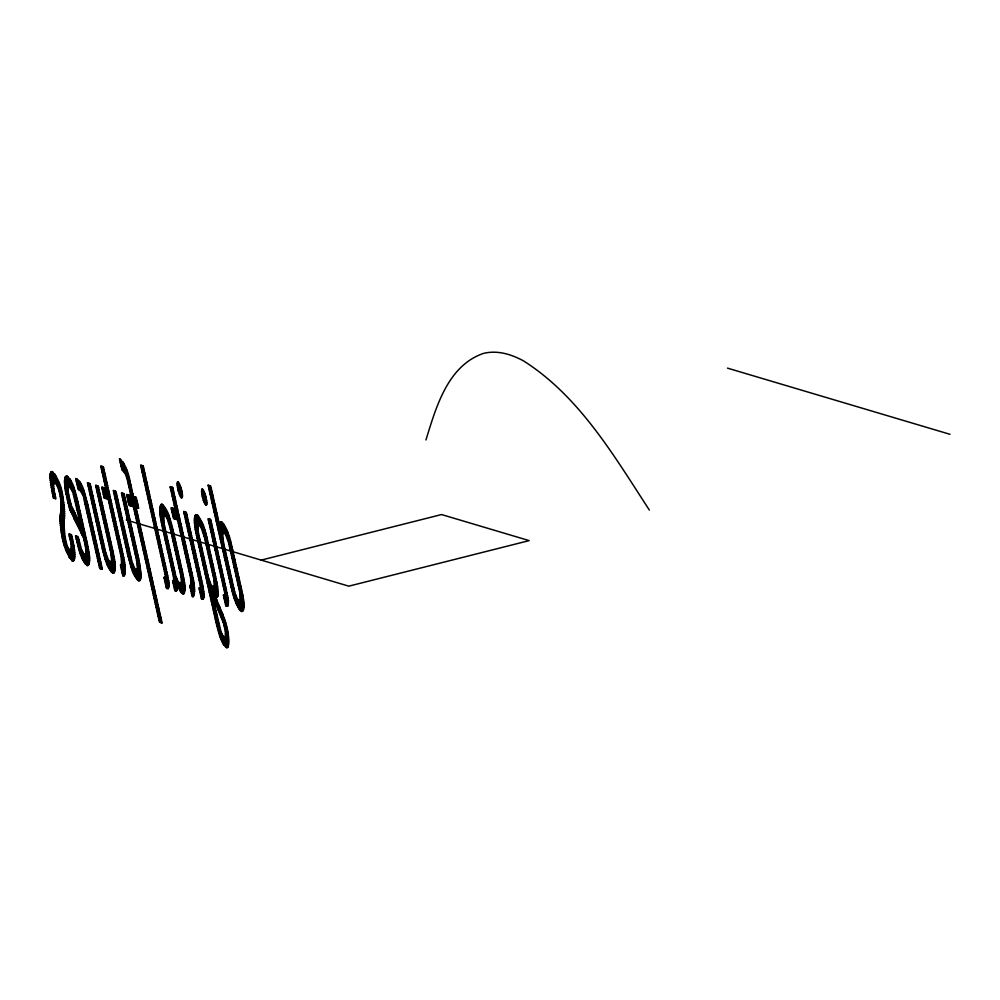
<?xml version="1.0" encoding="UTF-8"?>
<svg xmlns="http://www.w3.org/2000/svg" width="1000" height="1000" viewBox="0 0 1000 1000"><rect width="100%" height="100%" fill="white"/><g stroke="black" fill="none" stroke-linecap="round" stroke-linejoin="round"><path stroke-width="1.5" d="M64.5 482.05L64.963 477.362L66.85 475.938C73.75 481.613 74.887 491.625 77.4 499.725L87.55 544.763C88.375 551.375 91.45 559.138 88.225 565.425L87.212 565.588C79.35 558.1 78.362 545.913 75.525 535.913L78.125 536.688L81.325 548.9L83.5 553.425L85.288 554.562A11.413 2.375 75.8 0 0 85.962 551.862A11.5 2.387 75.8 0 0 85.388 546.3L83.575 537.987L69.65 509.2L65.45 491.087L64.5 482.05L68.175 488.562M90.075 483.575L105.65 552.438L108.425 559.85L110.913 562.137A11.463 2.387 75.8 0 0 111.587 559.487L110.6 551.788L95.588 485.213L98.212 485.988L113.212 552.575C114.038 559.138 117.062 566.838 113.85 573.062L112.85 573.225C106.2 567.35 104.95 557.487 102.463 549.375L87.45 482.8L90.1 483.713M194.587 517.388L194.412 519.913A22.2 4.625 75.8 0 0 195.525 530.75L216.637 624.938C219.037 632.7 220.15 642.188 226.6 647.75L227.7 647.463C231.625 630.188 221.513 612.275 215.35 596.587L216.675 597.65L217.787 596.413L217.5 585.75L206.038 533.888A22.225 4.625 75.8 0 0 202.062 522.188L198 515.363L195.775 514.712L194.587 517.388L201.2 527.863L204.587 537.725L213.863 579.125L214.375 584.55L213.65 587.188L211.225 585.05L208.6 578.2L198.588 533.775A11.413 2.375 75.8 0 1 198.025 528.237A11.45 2.387 75.8 0 1 198.7 525.575L199.2 525.475M243.95 606.2L243.312 610.425L241.612 611.525L239.1 609.175L236.325 603.938A22 4.575 75.8 0 1 232.35 592.275L208.1 485.175L210.712 485.95L219.488 524.862L220.138 522.587L221.562 521.888L223.962 524.237L226.688 529.487A22.45 4.675 75.8 0 1 230.625 541.125L242.862 595.4A22.05 4.588 75.8 0 1 243.95 606.2L240.138 599.475M59.988 517.6C61.75 507.212 61.537 496.213 57.362 486.388A11.35 2.362 75.8 0 0 55.25 482.95L54.225 482.587L53.575 485.238A11.35 2.362 75.8 0 0 54.138 490.725L55.9 498.825L53.325 498.05L50 476.95A22.037 4.588 75.8 0 1 51.3 471.725L52.275 471.55C70.738 492.362 59.375 522.288 67.387 546.362A11.312 2.35 75.8 0 0 69.438 549.837C74.125 548.675 68.825 537.562 68.925 533.95L71.513 534.712L73.7 544.938A22.287 4.638 75.8 0 1 74.787 555.812A22.7 4.725 75.8 0 1 73.45 561.025L72.475 561.2C62.5 549.562 60.938 532.388 59.988 517.6L63.825 524.35M177.138 589.85L177.25 584.825L180 591.013L181.513 593.062L183.738 593.9C186.637 587.812 183.787 580.5 182.963 574.15L172.662 528.45C170.15 520.175 168.738 510.275 162.113 504.2L161.137 504.375C158.038 510.788 161.05 518.55 161.912 525.25L173.438 576.475L173.713 580.3L172.613 580.737L174.9 590.887L176.363 590.887L177.138 589.85L173.075 582.775M163.787 515.85L164.075 523.725L174.838 571.725C176.163 582.5 184.4 590.1 180.35 573.375L170.05 527.663L167.387 519.275A11.838 2.462 75.8 0 0 165.263 515.662L163.787 515.85L159.875 508.787M124.588 575.087L125.213 570.812A24.663 5.138 75.8 0 0 124.213 560.05L103.362 466.788L100.75 466L105.763 488.275L101.7 487.062L104.175 498.013L108.238 499.212L121.2 557.038L121.575 563.625L120.4 565L122.925 576.225L123.888 576.05L124.588 575.087L121.475 569.763M225.287 636.938L225.4 631.562L223.6 623.488L212.738 596.812L220.95 631.525L223.062 636.263L224.312 637.6L225.287 636.938L228.9 643.075M68.45 487.4L68.213 491.1A10.362 2.163 75.8 0 0 69.062 496.475L71.35 505.625L80.562 524.612L72.875 492.562L70.037 487.287L68.45 487.4L64.488 480.25M425.95 439.963C436.037 407.45 447.438 366.05 483.162 353.5A942.237 196.075 75.8 0 1 523.713 361.012C579.575 396.55 614.05 455.875 649.35 510.05M193.238 596.675L194.562 591.438A24.663 5.138 75.8 0 0 193.562 580.688L172.712 487.413L170.1 486.637L175.113 508.9L171.05 507.688L173.525 518.638L177.587 519.85L190.562 577.675L190.925 584.25L189.75 585.625L192.288 596.85L193.238 596.675L191.537 593.562M261.188 560.112L441.55 514.55L529.163 540.612L348.8 586.163L126.275 519.975M223.837 532.837L223.337 532.925A11.688 2.438 75.8 0 0 222.65 535.575L223.637 543.275L234.4 590.775A11.087 2.312 75.8 0 0 236.425 596.675A11.688 2.438 75.8 0 0 238.475 600.1L239.6 600.425L240.212 599.1L239.788 592.388L228.575 542.625L225.812 535.212L215.5 518.038M202.062 489.125L202.85 489.363A8.088 1.688 75.8 0 1 205.637 496.025M202.763 498.3A8.088 1.688 75.8 0 0 205.625 504.913L206.4 505.15A8.088 1.688 75.8 0 0 206.412 499.387L205.738 496.05M727.475 368.125L950 434.312M130.988 495.775L126.538 494.45L129 505.4L133.45 506.725L159.475 622.2L162.075 622.975L136.05 507.488L138.663 508.263L136.188 497.325L133.588 496.55C129.425 484.462 130.025 467.512 119.438 458.8L121.925 469.812L125.312 473.963A11.562 2.413 75.8 0 1 127.375 480L130.988 495.775L137.838 508.025M178.438 482.1L177.662 481.875A8.088 1.688 75.8 0 0 177.587 487.675L178.325 490.962M209.4 485.562L211.438 489.137M208.162 485.188L212.113 492.137M208.738 488L212.787 495.138M209.412 491.012L213.463 498.137M210.087 494.012L214.137 501.15M210.763 497.013L214.812 504.15M211.438 500.012L215.5 507.15M212.125 503.025L216.175 510.163M212.8 506.025L216.85 513.162M221.887 522.05L228.012 532.825M202.15 489.087L205.362 494.75M213.475 509.025L217.525 516.163M220.8 521.938L229.525 537.312M201.663 490.037L206.238 498.1M214.15 512.038L218.2 519.175M220.138 522.587L230.6 541M201.6 491.737L206.7 500.725M214.825 515.037L218.875 522.175M219.7 523.625L231.438 544.3M201.825 493.95L206.875 502.85M227.512 539.2L232.138 547.35M202.338 496.662L206.762 504.462M216.188 521.05L223.088 533.2M228.7 543.1L232.812 550.35M203.312 500.2L206.175 505.213M216.863 524.05L222.738 534.4M229.45 546.213L233.5 553.35M217.537 527.05L222.65 536.062M230.125 549.225L234.175 556.362M218.212 530.05L222.763 538.075M230.8 552.225L234.85 559.362M218.888 533.062L223.088 540.45M231.475 555.225L235.525 562.362M210.025 519.25L211.025 521.025M219.562 536.062L223.612 543.2M232.15 558.237L236.2 565.363M208.787 518.888L211.713 524.038M220.238 539.062L224.3 546.2M232.825 561.237L236.875 568.375M208.337 519.9L212.387 527.038M220.925 542.075L224.975 549.2M233.5 564.237L237.562 571.375M209.013 522.9L213.062 530.037M221.6 545.075L225.65 552.212M234.188 567.238L238.238 574.375M209.688 525.913L213.738 533.038M222.275 548.075L226.325 555.212M234.862 570.25L238.912 577.388M210.362 528.913L214.412 536.05M222.95 551.075L227 558.212M235.538 573.25L239.587 580.388M211.038 531.912L215.087 539.05M223.625 554.087L227.675 561.225M236.213 576.25L240.263 583.387M211.713 534.913L215.775 542.05M224.3 557.087L228.35 564.225M236.887 579.263L240.938 586.388M212.4 537.925L216.45 545.062M224.975 560.087L229.037 567.225M237.562 582.263L241.612 589.4M213.075 540.925L217.125 548.062M225.662 563.1L229.713 570.225M238.238 585.262L242.262 592.35M197.175 514.738L203.588 526.013M213.75 543.925L217.8 551.062M226.337 566.1L230.387 573.237M238.925 588.263L242.812 595.112M177.55 481.975L181.262 488.512M196.05 514.575L205.037 530.4M214.425 546.938L218.475 554.062M227.013 569.1L231.062 576.237M239.575 591.225L243.25 597.7M177.213 483.188L181.988 491.613M195.338 515.125L206.088 534.05M215.1 549.938L219.15 557.075M227.688 572.1L231.737 579.237M240.025 593.837L243.575 600.087M177.225 485.037L182.375 494.1M194.875 516.112L206.912 537.312M215.775 552.938L219.825 560.075M228.363 575.112L232.413 582.25M240.275 596.087L243.8 602.3M177.537 487.375L182.475 496.087M203.1 532.425L207.6 540.35M216.462 555.938L220.512 563.075M229.037 578.112L233.088 585.25M240.312 597.975L243.925 604.338M178.137 490.262L182.262 497.525M194.438 518.975L198.4 525.938M204.213 536.175L208.287 543.35M217.138 558.95L221.188 566.087M229.725 581.112L233.775 588.25M179.387 494.263L181.388 497.8M194.412 520.725L198.088 527.2M204.938 539.263L208.962 546.362M217.812 561.95L221.863 569.087M230.4 584.125L234.613 591.538M239.638 600.4L243.863 607.85M194.475 522.663L198.038 528.925M205.613 542.263L209.638 549.362M218.487 564.95L222.537 572.087M231.075 587.125L236.188 596.138M238.388 600.013L243.663 609.3M194.65 524.788L198.175 530.988M206.287 545.275L210.312 552.362M219.163 567.962L223.212 575.087M231.812 590.237L243.3 610.462M172.35 487.3L172.925 488.312M194.925 527.087L198.525 533.413M206.962 548.275L210.987 555.375M219.838 570.962L223.888 578.1M232.725 593.65L242.725 611.275M171.112 486.938L173.6 491.312M185.275 511.887L186.812 514.587M195.312 529.562L199.088 536.213M207.638 551.275L211.663 558.375M220.512 573.962L224.575 581.1M233.912 597.562L241.863 611.562M170.225 487.175L174.275 494.312M184.037 511.525L187.488 517.6M195.8 532.225L199.762 539.212M208.312 554.288L212.338 561.375M221.2 576.962L225.25 584.1M235.787 602.663L240.3 610.638M170.9 490.188L174.95 497.325M184.112 513.462L188.162 520.6M196.388 535.087L200.438 542.212M208.988 557.288L213.025 564.375M221.875 579.975L225.925 587.112M171.575 493.188L175.625 500.325M184.788 516.462L188.837 523.6M197.062 538.088L201.112 545.212M209.675 560.288L213.7 567.388M222.55 582.975L226.6 590.112M172.25 496.188L176.3 503.325M185.463 519.475L189.525 526.6M197.738 541.087L201.788 548.225M210.35 563.288L214.375 570.388M223.225 585.975L227.262 593.1M172.925 499.2L176.975 506.337M186.15 522.475L190.2 529.612M198.412 544.087L202.463 551.225M211.025 566.3L215.05 573.387M223.9 588.987L227.812 595.862M173.612 502.2L177.662 509.338M186.825 525.475L190.875 532.612M199.088 547.087L203.15 554.225M211.7 569.3L215.725 576.4M224.575 591.975L228.2 598.362M174.288 505.2L178.337 512.337M187.5 528.475L191.55 535.612M199.775 550.1L203.825 557.238M212.375 572.3L216.363 579.338M224.85 594.263L228.438 600.588L227.662 606.263L225.863 606.05L223.375 594.963L224.725 594.938A3.688 0.762 75.8 0 0 224.85 594.25A3.538 0.737 75.8 0 0 224.662 592.45L208.062 518.663L210.675 519.45L228.438 600.638M174.963 508.212L179.013 515.337M188.175 531.487L192.225 538.625M200.45 553.1L204.5 560.237M213.05 575.312L216.9 582.087M224.288 595.087L228.512 602.537M174.163 508.612L179.688 518.35M188.85 534.487L192.9 541.625M201.125 556.1L205.175 563.237M213.688 578.237L217.338 584.663M223.487 595.5L228.438 604.225M172.925 508.25L180.362 521.35M189.525 537.487L193.575 544.625M201.8 559.113L205.85 566.237M214.125 580.812L217.675 587.062M224.175 598.513L228.162 605.538M171.688 507.887L181.038 524.35M190.212 540.5L194.262 547.625M202.475 562.112L206.525 569.25M214.338 583.013L217.913 589.288M224.85 601.512L227.575 606.312M171.388 509.15L177.425 519.8M177.662 520.225L181.725 527.362M190.888 543.5L194.938 550.638M203.15 565.112L207.2 572.25M214.363 584.85L218.05 591.337M225.525 604.513L226.5 606.237M172.062 512.15L176.188 519.438M178.35 523.225L182.4 530.363M191.562 546.5L195.613 553.638M203.825 568.112L207.887 575.25M214.163 586.312L218.088 593.225M172.738 515.163L174.95 519.062M179.025 526.225L183.075 533.362M192.237 549.5L196.287 556.638M204.513 571.125L208.675 578.475M213.637 587.2L218.012 594.913M179.7 529.237L183.75 536.362M192.913 552.513L196.962 559.65M205.188 574.125L210.325 583.188M212.262 586.6L217.8 596.35M142.6 465.688L143.525 467.325M180.375 532.238L184.425 539.375M193.588 555.513L197.638 562.65M205.863 577.125L217.35 597.375M141.363 465.312L144.2 470.325M181.05 535.237L185.1 542.375M194.262 558.513L198.312 565.65M206.537 580.138L216.425 597.537M140.825 466.188L144.875 473.325M162.525 504.412L168.888 515.612M181.725 538.237L185.775 545.375M194.95 561.525L199 568.65M207.213 583.138L216.825 600.075M141.5 469.2L145.55 476.325M161.4 504.25L170.438 520.163M182.413 541.25L186.462 548.387M195.625 564.525L199.675 571.663M207.887 586.138L219.9 607.275M142.175 472.2L146.225 479.338M160.712 504.837L171.513 523.875M183.088 544.25L187.138 551.388M196.3 567.525L200.35 574.663M208.575 589.138L222.9 614.375M142.863 475.2L146.912 482.337M160.263 505.863L172.362 527.188M183.762 547.25L187.812 554.388M196.975 570.525L201.025 577.663M209.25 592.15L213.3 599.288M215.012 602.3L224.613 619.212M143.537 478.2L147.587 485.337M160 507.212L164.537 515.212M168.525 522.225L173.075 530.237M184.438 550.262L188.487 557.388M197.65 573.538L201.7 580.675M209.925 595.15L213.975 602.288M217.787 609L225.712 622.962M144.213 481.213L148.262 488.35M169.65 526.013L173.75 533.237M185.113 553.263L189.163 560.4M198.325 576.538L202.375 583.675M210.6 598.15L214.65 605.288M220.55 615.688L226.55 626.25M144.887 484.212L148.938 491.35M159.85 510.575L163.538 517.062M170.375 529.1L174.425 536.237M185.787 556.263L189.838 563.4M199 579.538L203.025 586.625M211.275 601.163L215.325 608.288M223.1 621.987L227.262 629.312M145.562 487.212L149.613 494.35M159.925 512.525L163.5 518.8M171.05 532.112L175.1 539.25M186.462 559.263L190.512 566.4M199.688 582.55L203.525 589.312M211.95 604.163L216 611.3M224.237 625.8L227.812 632.1M146.237 490.225L150.287 497.35M160.113 514.65L163.65 520.887M171.725 535.112L175.775 542.25M187.15 562.275L191.2 569.412M200.312 585.462L203.875 591.737M212.625 607.163L216.688 614.3M224.963 628.888L228.225 634.637M146.912 493.225L150.963 500.363M160.387 516.962L164 523.312M172.4 538.112L176.45 545.25M187.825 565.275L191.875 572.413M200.4 587.425L204.062 593.888M213.312 610.163L217.362 617.3M225.387 631.438L228.525 636.962M147.6 496.225L151.65 503.363M160.775 519.45L164.55 526.087M173.075 541.125L177.138 548.263M188.5 568.275L192.55 575.413M199.575 587.788L204.112 595.775M213.988 613.175L218.038 620.312M225.562 633.575L228.725 639.138M148.275 499.225L152.325 506.362M161.262 522.112L165.225 529.087M173.762 544.125L177.812 551.263M189.175 571.287L193.137 578.25M199.275 589.075L203.988 597.362M214.662 616.175L218.713 623.312M225.575 635.413L228.863 641.188M148.95 502.238L153 509.375M161.85 524.963L165.9 532.1M174.438 547.125L178.487 554.263M189.85 574.288L193.6 580.887M199.95 592.075L203.637 598.562M215.338 619.175L219.4 626.337M149.625 505.238L153.675 512.375M162.525 527.962L166.575 535.1M175.113 550.138L179.163 557.263M190.463 577.175L193.975 583.362M200.625 595.075L202.925 599.138M216.012 622.188L220.413 629.913M224.737 637.55L228.8 644.712M150.3 508.237L154.35 515.375M163.2 530.962L167.25 538.1M175.787 553.138L179.838 560.275M190.863 579.688L194.262 585.675M201.3 598.075L201.75 598.875M216.688 625.188L228.538 646.062M123 461.975L124.05 463.812M150.975 511.25L155.025 518.375M163.875 533.975L167.925 541.1M176.462 556.138L180.512 563.275M191.038 581.812L194.45 587.825M217.475 628.375L228.075 647.062M120.35 459.1L127.088 470.975M151.65 514.25L155.712 521.388M164.562 536.975L168.612 544.113M177.138 559.138L181.188 566.275M191.012 583.575L194.55 589.8M218.475 631.95L227.387 647.65M119.637 459.65L128.488 475.25M152.338 517.25L156.387 524.388M165.238 539.975L169.288 547.112M177.825 562.15L181.875 569.288M190.75 584.925L194.562 591.625M219.875 636.225L226.35 647.625M120.312 462.65L129.512 478.862M153.012 520.25L157.062 527.388M165.912 542.975L169.963 550.112M178.5 565.15L182.55 572.288M190.125 585.625L194.462 593.275M222.537 642.725L223.863 645.062M120.988 465.662L130.325 482.113M153.688 523.263L157.738 530.4M166.588 545.988L170.637 553.125M179.175 568.15L183.2 575.25M190.188 587.55L194.25 594.712M121.662 468.663L122.4 469.95M126.575 477.3L131.012 485.138M154.362 526.263L158.412 533.4M167.262 548.987L171.312 556.125M179.85 571.163L183.762 578.05M190.863 590.55L193.875 595.862M127.625 480.975L131.7 488.137M155.037 529.263L159.088 536.4M167.938 551.987L171.988 559.125M180.512 574.138L184.213 580.65M128.338 484.05L132.375 491.15M135.812 497.212L136.4 498.237M155.712 532.275L159.762 539.412M168.612 555L172.662 562.125M181.012 576.812L184.562 583.075M129.025 487.05L133.05 494.15M134.575 496.838L137.075 501.25M156.4 535.275L160.45 542.413M169.3 558L173.35 565.138M181.3 579.15L184.8 585.3M129.7 490.062L137.75 504.25M157.075 538.275L161.125 545.413M169.975 561L174.025 568.138M181.388 581.125L184.925 587.337M130.375 493.062L138.425 507.25M157.75 541.287L161.8 548.413M170.65 564L174.7 571.138M181.275 582.725L184.938 589.175M158.425 544.288L162.475 551.425M171.325 567.013L175.512 574.388M180.85 583.775L184.838 590.825M129.625 495.363L136.6 507.663M159.1 547.288L163.15 554.425M172 570.013L177.025 578.875M179.638 583.462L184.613 592.238M128.387 495L136.438 509.162M159.775 550.288L163.825 557.425M172.675 573.013L184.225 593.337M127.15 494.637L137.113 512.175M160.45 553.3L164.513 560.438M173.35 576L183.562 594M126.875 495.95L132.887 506.55M133.763 508.075L137.787 515.175M161.137 556.3L165.188 563.438M173.775 578.562L182.45 593.85M127.55 498.95L131.65 506.188M134.438 511.087L138.463 518.175M161.812 559.3L165.863 566.438M173.713 580.275L177.375 586.737M123.425 493.488L124.375 495.175M128.225 501.962L130.412 505.812M135.113 514.087L139.137 521.188M162.488 562.312L166.537 569.438M172.987 580.812L177.362 588.5M122.188 493.125L125.05 498.175M135.787 517.087L139.812 524.188M163.162 565.312L167.213 572.45M121.675 494.05L125.725 501.188M136.463 520.1L140.5 527.188M163.837 568.312L167.875 575.438M173.75 585.775L176.588 590.763M122.35 497.05L126.4 504.188M137.137 523.1L141.175 530.2M164.513 571.312L168.425 578.188M174.425 588.775L175.7 591.025M123.038 500.05L127.088 507.188M137.825 526.1L141.85 533.2M165.188 574.312L168.8 580.688M103.062 466.688L103.537 467.512M123.713 503.062L127.762 510.188M138.5 529.1L142.525 536.2M165.438 576.575L169.037 582.913L168.275 588.6L166.488 588.387L163.975 577.225L165.312 577.2A3.688 0.762 75.8 0 0 165.438 576L140.575 465.087L143.2 465.863L169.037 582.925M101.825 466.325L104.213 470.525M124.388 506.062L128.438 513.2M139.175 532.112L143.2 539.2M164.862 577.35L169.125 584.862M100.838 466.388L104.887 473.525M114.763 490.913L116.525 494.025M125.062 509.062L129.113 516.2M139.85 535.112L143.875 542.212M164.112 577.837L169.05 586.55M101.512 469.387L105.562 476.525M113.525 490.55L117.2 497.038M125.738 512.062L129.787 519.2M140.525 538.112L144.55 545.212M164.788 580.85L168.775 587.875M102.188 472.4L106.237 479.525M113.825 492.9L117.875 500.037M126.412 515.075L130.463 522.212M141.2 541.125L145.238 548.212M165.463 583.85L168.188 588.65M102.863 475.4L106.912 482.537M114.513 495.9L118.562 503.038M127.088 518.075L131.137 525.212M141.875 544.125L145.912 551.225M166.137 586.85L167.113 588.575M103.537 478.4L107.587 485.538M115.188 498.913L119.237 506.05M127.775 521.075L131.825 528.212M142.562 547.125L146.588 554.225M104.225 481.4L108.275 488.537M115.862 501.912L119.913 509.05M128.45 524.087L132.5 531.213M143.238 550.125L147.262 557.225M104.9 484.412L108.95 491.55M116.538 504.913L120.588 512.05M129.125 527.087L133.175 534.225M143.912 553.138L147.938 560.225M105.575 487.413L109.625 494.55M117.212 507.925L121.263 515.05M129.8 530.087L133.85 537.225M144.588 556.138L148.613 563.237M104.887 488.013L110.3 497.55M117.888 510.925L121.938 518.062M130.475 533.088L134.525 540.225M145.262 559.138L149.288 566.237M103.65 487.638L110.975 500.55M118.562 513.925L122.625 521.062M131.15 536.1L135.2 543.237M145.938 562.15L149.975 569.237M102.413 487.275L111.65 503.562M119.25 516.925L123.3 524.062M131.825 539.1L135.887 546.237M146.625 565.15L150.65 572.25M102 488.35L108.15 499.188M108.275 499.425L112.325 506.562M119.925 519.938L123.975 527.075M132.513 542.1L136.562 549.237M147.3 568.15L151.325 575.25M102.675 491.362L106.912 498.825M108.963 502.425L113.012 509.562M120.6 522.938L124.65 530.075M133.188 545.112L137.238 552.238M147.975 571.15L152 578.25M103.35 494.363L105.675 498.45M109.637 505.438L113.688 512.575M121.275 525.938L125.325 533.075M133.863 548.112L137.912 555.25M148.65 574.163L152.675 581.25M97.438 485.763L98.625 487.863M104.025 497.362L104.438 498.088M110.312 508.438L114.362 515.575M121.95 528.95L126 536.075M134.537 551.112L138.588 558.25M149.325 577.163L153.35 584.263M96.2 485.4L99.312 490.863M110.988 511.438L115.037 518.575M122.625 531.95L126.675 539.087M135.213 554.113L139.25 561.225M150 580.163L154.037 587.263M95.938 486.737L99.987 493.875M111.662 514.45L115.712 521.575M123.312 534.95L127.362 542.087M135.887 557.125L139.812 564.025M150.675 583.175L154.713 590.262M96.613 489.738L100.662 496.875M112.338 517.45L116.388 524.587M123.987 537.95L128.038 545.087M136.562 560.1L140.262 566.638M151.363 586.175L155.387 593.275M97.287 492.738L101.337 499.875M113.012 520.45L117.075 527.587M124.663 540.962L128.713 548.1M137.05 562.788L140.612 569.062M152.037 589.175L156.062 596.275M97.963 495.75L102.013 502.875M113.7 523.45L117.75 530.588M125.337 543.962L129.388 551.1M137.338 565.1L140.863 571.312M152.713 592.188L156.738 599.275M98.637 498.75L102.688 505.887M114.375 526.462L118.425 533.6M126.013 546.962L130.062 554.1M137.425 567.05L141 573.362M153.387 595.188L157.413 602.275M88.775 483.188L90.787 486.712M99.312 501.75L103.362 508.888M115.05 529.462L119.1 536.6M126.688 549.975L130.738 557.1M137.3 568.65L141.037 575.25M154.062 598.188L158.088 605.288M87.537 482.825L91.463 489.725M99.987 504.75L104.05 511.887M115.725 532.463L119.775 539.6M127.362 552.975L131.525 560.3M136.875 569.712L140.988 576.95M154.738 601.188L158.775 608.288M88.088 485.588L92.137 492.725M100.675 507.762L104.725 514.9M116.4 535.475L120.45 542.6M128.05 555.975L132.912 564.55M135.812 569.663L140.8 578.438M155.425 604.2L159.45 611.287M88.763 488.587L92.812 495.725M101.35 510.763L105.4 517.9M117.075 538.475L121.125 545.612M128.763 559.062L140.463 579.663M156.1 607.2L160.125 614.3M89.438 491.6L93.488 498.738M102.025 513.763L106.075 520.9M117.762 541.475L121.812 548.612M129.65 562.413L139.938 580.538M156.775 610.2L160.8 617.3M90.113 494.6L94.162 501.737M102.7 516.775L106.75 523.9M118.438 544.475L122.487 551.613M130.775 566.225L139.125 580.938M157.45 613.212L161.475 620.3M90.787 497.6L94.838 504.738M103.375 519.775L107.425 526.912M119.113 547.487L123.162 554.625M132.475 571.038L137.775 580.35M158.125 616.213L161.95 622.938M91.475 500.613L95.525 507.738M104.05 522.775L108.1 529.913M119.787 550.487L123.75 557.475M158.8 619.212L160.712 622.562M79.463 481.262L81.325 484.55M92.15 503.612L96.2 510.75M104.738 525.775L108.787 532.913M120.463 553.488L124.225 560.112M77.112 478.938L84.05 491.163M92.825 506.613L96.875 513.75M105.412 528.787L109.462 535.925M121.088 556.4L124.612 562.6M75.862 478.55L85.425 495.4M93.5 509.613L97.55 516.75M106.088 531.788L110.138 538.925M121.5 558.925L124.9 564.925M76.275 481.087L86.425 498.975M94.175 512.625L98.225 519.763M106.762 534.788L110.812 541.925M121.688 561.075L125.087 567.075M76.95 484.087L87.225 502.188M94.85 515.625L98.9 522.762M107.438 537.8L111.487 544.925M121.675 562.863L125.2 569.075M77.625 487.088L79.162 489.8M83.55 497.537L99.763 568.538L102.35 569.312L87.35 502.725C84.475 494.7 83.912 482.925 75.688 478.5L78.175 489.513L80.738 491.1L87.912 505.2M95.525 518.625L99.588 525.763M108.112 540.8L112.163 547.938M121.425 564.237L125.213 570.9M84.55 501.087L88.588 508.212M96.213 521.638L100.262 528.763M108.787 543.8L112.85 550.938M120.812 564.987L125.125 572.562M85.237 504.125L89.262 511.213M96.888 524.637L100.938 531.775M109.475 546.8L113.5 553.9M120.8 566.763L124.913 574.012M69.825 478.775L71.413 481.575M85.925 507.137L89.938 514.212M97.562 527.638L101.613 534.775M110.15 549.812L114.05 556.675M67.312 476.175L74.062 488.062M86.6 510.138L90.612 517.225M98.238 530.638L102.287 537.775M110.8 552.775L114.488 559.263M122.15 572.762L123.975 575.988M66.188 476.012L75.462 492.325M87.275 513.138L91.3 520.225M98.912 533.65L102.963 540.788M111.275 555.413L114.825 561.663M65.45 476.512L76.463 495.913M87.95 516.138L91.975 523.225M99.588 536.65L103.637 543.787M111.525 557.675L115.05 563.888M64.938 477.425L77.263 499.113M88.625 519.15L92.65 526.225M100.275 539.65L104.325 546.788M111.587 559.587L115.188 565.925M64.625 478.688L69.25 486.812M73.525 494.363L77.938 502.125M89.3 522.15L93.325 529.237M100.95 542.663L105 549.788M111.438 561.125L115.213 567.788M74.562 497.987L78.612 505.138M89.975 525.15L94 532.238M101.625 545.662L105.825 553.062M110.962 562.1L115.138 569.462M75.237 501L79.287 508.137M90.662 528.162L94.675 535.237M102.3 548.663L107.387 557.612M109.725 561.75L114.938 570.925M64.612 484.087L68.162 490.35M75.912 504L79.963 511.138M91.337 531.163L95.35 538.25M103.038 551.775L114.588 572.112M64.787 486.2L68.35 492.488M76.6 507.013L80.65 514.138M92.013 534.163L96.037 541.25M103.938 555.175L114.025 572.938M65.05 488.475L68.763 495.025M77.275 510.012L81.325 517.15M92.688 537.163L96.713 544.25M105.125 559.062L113.175 573.263M65.425 490.962L69.4 497.962M77.95 513.013L82 520.15M93.362 540.175L97.387 547.25M106.95 564.1L111.688 572.45M54.713 473.9L56.45 476.962M65.987 493.75L70.075 500.962M78.625 516.013L82.675 523.15M94.038 543.175L98.062 550.262M52.375 471.6L59.2 483.625M66.662 496.763L70.862 504.15M79.3 519.025L83.35 526.163M94.725 546.175L98.737 553.263M51.388 471.662L60.587 487.863M67.337 499.762L75.037 513.325M79.975 522.025L84.025 529.163M95.4 549.188L99.412 556.263M50.75 472.362L61.588 491.45M68.012 502.762L84.712 532.163M96.075 552.188L100.1 559.275M50.35 473.45L62.4 494.688M68.713 505.8L85.388 535.163M96.75 555.188L100.775 562.275M50.113 474.85L54.45 482.488M58.675 489.925L62.987 497.525M69.7 509.363L86.062 538.175M97.425 558.188L101.45 565.275M50.012 476.475L53.825 483.2M59.688 493.525L63.45 500.163M73.7 518.212L86.737 541.175M98.1 561.2L102.125 568.275M50.012 478.3L53.6 484.613M60.263 496.35L63.863 502.688M81.225 533.263L87.413 544.175M98.775 564.2L101.538 569.062M50.113 480.3L53.6 486.425M60.613 498.787L64.2 505.087M84.038 540.05L88.038 547.087M99.462 567.2L100.3 568.7M50.325 482.475L53.8 488.587M60.875 501.05L64.463 507.375M84.712 543.05L88.55 549.8M50.637 484.825L54.212 491.125M61.037 503.15L64.662 509.55M85.325 545.938L88.963 552.337M51.05 487.362L54.812 494.012M61.112 505.1L64.8 511.587M85.725 548.462L89.275 554.688M51.562 490.087L55.5 497.013M61.112 506.912L64.862 513.513M85.938 550.638L89.475 556.862M52.188 492.987L55.412 498.675M61.05 508.612L64.85 515.312M76.762 536.275L78.875 540.013M85.95 552.463L89.575 558.85M52.862 495.988L54.175 498.312M60.925 510.2L64.775 516.975M75.525 535.925L79.562 543.038M85.725 553.875L89.575 560.662M60.738 511.688L64.625 518.513M76.2 538.925L80.512 546.525M85.125 554.637L89.462 562.288M60.5 513.075L64.388 519.925M76.888 541.938L89.225 563.663M60.25 514.45L64.15 521.312M77.675 545.125L88.812 564.75M60.087 515.962L63.963 522.788M70.575 534.438L72.025 536.987M78.637 548.65L88.175 565.45M69.338 534.075L72.7 539.987M79.938 552.75L87.225 565.588M59.962 519.362L63.738 526.025M69.388 535.962L73.312 542.875M82.212 558.562L85.288 563.987M60.012 521.263L63.725 527.812M70.062 538.962L73.812 545.575M60.125 523.288L63.788 529.725M70.65 541.825L74.212 548.088M60.325 525.438L63.925 531.788M71.037 544.3L74.513 550.425M60.575 527.7L64.162 534M71.213 546.425L74.7 552.575M60.912 530.087L64.5 536.413M71.188 548.2L74.787 554.538M61.3 532.6L65.062 539.225M70.938 549.562L74.775 556.337M61.775 535.237L66.087 542.825M70.3 550.262L74.662 557.938M62.35 538.062L74.412 559.325M63.175 541.325L74 560.4M64.212 544.975L73.362 561.087M65.662 549.338L72.375 561.15M68.787 556.65L69.713 558.275M202.725 498.225L201.988 494.938A8.088 1.688 75.8 0 1 202.062 489.2M181.337 488.787L182.075 492.075A8.088 1.688 75.8 0 1 182 497.825L181.213 497.65A8.088 1.688 75.8 0 1 178.363 491.037M178.375 482.15A8.088 1.688 75.8 0 1 181.238 488.762M204.112 595.487L203.25 599.012L201.462 598.787L198.962 587.7L200.312 587.675A3.688 0.762 75.8 0 0 200.438 586.987A3.538 0.737 75.8 0 0 200.263 585.2L183.65 511.413L186.275 512.188L202.725 585.212L204.112 595.487M141.037 575.538L140.412 579.788L138.675 580.913C132.025 575.037 130.787 565.175 128.287 557.062L113.287 490.475L115.9 491.262L132.113 562.25L134.95 568.7L136.738 569.825A11.463 2.387 75.8 0 0 137.413 567.175L136.425 559.475L121.412 492.9L124.038 493.675L139.037 560.25L141.037 575.538"/></g></svg>
